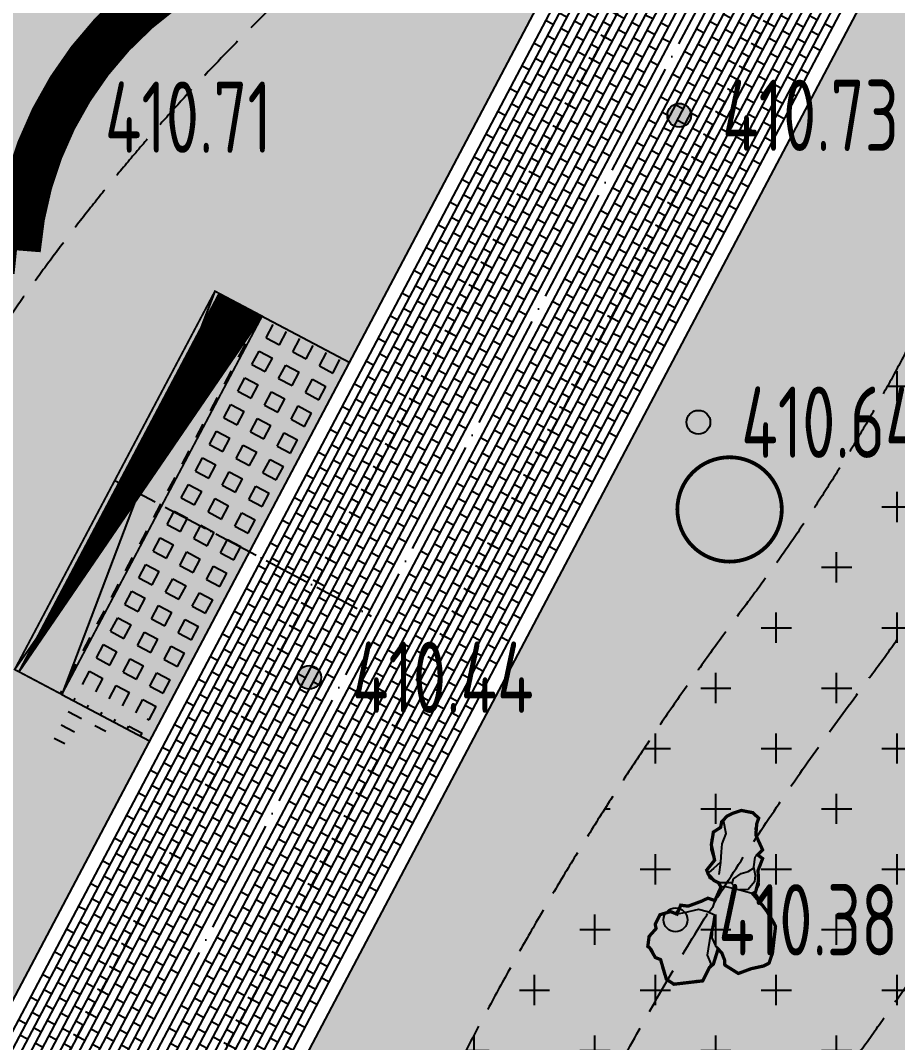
# Model space of a CAD drawing. Header units: millimetres. Extents: x 387826 to 388039216, y 3325062 to 3325368396.
# Drawn here: x 387664796 to 387674014, y 3324975019 to 3324985765 of the extents above; entities that cross this region are included whole.
import ezdxf
from ezdxf.enums import TextEntityAlignment as Align

# ---------------------------------------------------------------- set-up
doc = ezdxf.new("R2010")
doc.units = ezdxf.units.MM
doc.header["$LTSCALE"] = 1000
doc.header["$MEASUREMENT"] = 0
doc.linetypes.add('ACAD_ISO04W100', pattern=[30, 24, -3, 0, -3])
doc.linetypes.add('DASH', pattern=[0.35, 0.25, -0.1])
for name, color, linetype in [('0 Plan-Furniture', 215, 'Continuous'), ('0 Plan-Furniture 坐凳座椅', 215, 'Continuous'), ('0 Plan-Green C1', 60, 'DASH'), ('0 Plan-Green C2', 75, 'DASH'), ('0 Plan-Green Hatch', 76, 'Continuous'), ('0 Plan-Hatch 1', 8, 'Continuous'), ('0 Plan-Pavedivide', 15, 'Continuous'), ('0 Plan-Road 2', 40, 'Continuous'), ('0 Plan-Road 3', 44, 'Continuous'), ('0 Plan-Rock', 15, 'Continuous'), ('0 Plan-Wall 1', 32, 'Continuous'), ('0 Plan-Water L', 150, 'Continuous'), ('0-SITE', 7, 'Continuous'), ('000-Earth-MSCQ（不打印）$0$0-SITE', 7, 'Continuous'), ('000-Earth-MSCQ（不打印）$0$GCD', 251, 'Continuous'), ('000-古城墙保护(不打印)$0$0-文物遗址', 8, 'Continuous'), ('0NT-Center', 1, 'ACAD_ISO04W100'), ('0NT-Line 6', 251, 'Continuous')]:
    doc.layers.add(name, color=color, linetype=linetype)
doc.layers.add('0-调整', color=7, linetype='Continuous', plot=False)
doc.layers.add('0NT-辅助线（不打印）', color=157, linetype='Continuous', plot=False)
doc.styles.add('000-Earth-MSCQ（不打印）$0$HZ', font='gbenor.shx', dxfattribs={"width": 0.8, "bigfont": 'hztxt.shx'})
pattern_1 = [(90, (387910883.5935059, 3325096422.695915), (-798.2363799999999, 798.23638), [211.664528, -1384.80812]), (45, (387910883.5935059, 3325096422.695915), (-798.2369240652082, 798.2369240652083), [211.664528, -917.2129199999998]), (135, (387910883.5935059, 3325096422.695915), (-798.2369240652083, -798.2369240652082), [211.664528, -917.2129199999998])]

# ---------------------------------------------------------------- blocks, each defined once
blk = doc.blocks.new('GZF')
at = {"layer": '0 Plan-Hatch 1', "ltscale": 10}
for p, q in [((-135, 540.0000009536743), (-135, 450.0000004768372)), ((0, 630.0000009536743), (0, 540.0000004768372)), ((0, 450.0000009536743), (0, 360.0000004768372)), ((-135, 360.0000009536743), (-135, 270.0000004768372)), ((0, 270.0000009536743), (0, 180.0000004768372)), ((-135, 180.0000009536743), (-135, 90.00000047683716)), ((-135, 9.5367431640625e-07), (-135, -89.99999952316284)), ((0, 90.00000095367432), (0, 4.76837158203125e-07)), ((-135, -179.9999990463257), (-135, -269.9999995231628)), ((0, -269.9999990463257), (0, -359.9999995231628)), ((-135, -359.9999990463257), (-135, -449.9999995231628)), ((0, -449.9999990463257), (0, -539.9999995231628)), ((-135, -539.9999990463257), (-135, -629.9999995231628))]:
    blk.add_line(p, q, dxfattribs=at)
at = {"layer": '0NT-辅助线（不打印）', "ltscale": 10}
for p, q in [((0, 4.76837158203125e-07), (-135.0000000596046, 4.291534423828125e-06)), ((0, 44.99999952316284), (0, -45)), ((0, -89.99999904632568), (0, -179.9999995231628))]:
    blk.add_line(p, q, dxfattribs=at)
blk.add_circle((0, 9.5367431640625e-07), 9.101957738399506, dxfattribs=at)
blk = doc.blocks.new('hgreer')
at = {"layer": '0 Plan-Rock'}
for p, q in [((87294178.11190939, 81354751.86047316), (87294065.83607006, 81354637.78872204)), ((87294355.55795002, 81354781.10729504), (87294178.11190939, 81354751.86047316)), ((87294443.53921127, 81354780.05402851), (87294355.55795002, 81354781.10729504)), ((87294547.68330145, 81354721.65778351), (87294443.53921127, 81354780.05402851)), ((87294664.07947683, 81354656.3914814), (87294547.68330145, 81354721.65778351)), ((87294065.83607006, 81354637.78872204), (87294117.01122522, 81354456.20700169)), ((87294759.14183569, 81354538.71492577), (87294664.07947683, 81354656.3914814)), ((87294731.7388463, 81354582.50181723), (87294664.24018526, 81354326.38945389)), ((87294773.08252478, 81354434.33788824), (87294759.14183569, 81354538.71492577)), ((87294095.41249323, 81354331.52632284), (87294030.19147348, 81354215.21090364)), ((87294117.01122522, 81354456.20700169), (87294095.41249323, 81354331.52632284)), ((87294664.24018526, 81354326.38945389), (87294726.92880392, 81354122.25697279)), ((87294903.68527222, 81354336.96669865), (87294773.08252478, 81354434.33788824)), ((87294931.09391212, 81354184.80406904), (87294903.68527222, 81354336.96669865)), ((87294030.19147348, 81354215.21090364), (87293950.50170279, 81354058.7284131)), ((87294726.92880392, 81354122.25697279), (87294732.5263834, 81353974.28032875)), ((87294925.65704155, 81354002.77868557), (87294931.09391212, 81354184.80406904)), ((87294023.75106525, 81353945.23439169), (87293945.06209517, 81353876.70456362)), ((87293950.50170279, 81354058.7284131), (87294085.01149035, 81353910.88410997)), ((87294085.01149035, 81353910.88410997), (87294101.38487864, 81353724.67772675)), ((87294732.5263834, 81353974.28032875), (87294732.47653246, 81353773.14170551)), ((87294847.1803999, 81353805.38219404), (87294925.65704155, 81354002.77868557)), ((87293945.06209517, 81353876.70456362), (87293978.86129236, 81353793.37982321)), ((87293978.86129236, 81353793.37982321), (87294010.44285583, 81353663.0162301)), ((87294101.38487864, 81353724.67772675), (87294062.62154865, 81353569.38563776)), ((87294194.49001312, 81353632.23753595), (87294078.83149195, 81353713.18281698)), ((87294732.47653246, 81353773.14170551), (87294855.4718895, 81353647.84643793)), ((87294733.32646942, 81353768.42199326), (87294752.7542243, 81353536.46374273)), ((87294985.5991621, 81353607.06822824), (87294847.1803999, 81353805.38219404)), ((87294001.0962081, 81353531.46549511), (87293982.1913867, 81353397.22570324)), ((87294010.44285583, 81353663.0162301), (87294001.0962081, 81353531.46549511)), ((87294062.62154865, 81353569.38563776), (87294062.83210802, 81353440.52223349)), ((87294327.30845976, 81353581.90174913), (87294194.49001312, 81353632.23753595)), ((87294466.7307601, 81353471.53891182), (87294327.30845976, 81353581.90174913)), ((87294855.4718895, 81353647.84643793), (87294933.63376474, 81353571.83388138)), ((87294915.46659803, 81353453.2730689), (87294985.5991621, 81353607.06822824)), ((87293982.1913867, 81353397.22570324), (87294040.96926165, 81353243.56614494)), ((87294062.83210802, 81353440.52223349), (87294178.22474575, 81353287.3048029)), ((87294334.34331751, 81353267.93039131), (87294629.21914673, 81353316.73175287)), ((87294386.46046972, 81353276.55567598), (87294503.96522665, 81353394.33422852)), ((87294486.30451298, 81353376.63236427), (87294466.7307601, 81353471.53891182)), ((87294503.96522665, 81353394.33422852), (87294754.92104006, 81353382.36224747)), ((87294629.21914673, 81353316.73175287), (87294695.59404516, 81353299.90225601)), ((87294754.92104006, 81353382.36224747), (87294915.46659803, 81353453.2730689)), ((87293881.95533514, 81353001.33173227), (87294002.8869195, 81353200.15958261)), ((87294002.8869195, 81353200.15958261), (87294334.34331751, 81353267.93039131)), ((87294040.96926165, 81353243.56614494), (87294087.5199771, 81353217.46397257)), ((87294178.22474575, 81353287.3048029), (87294341.44099522, 81353269.10504293)), ((87294695.59404516, 81353299.90225601), (87294797.77804232, 81353019.78459024)), ((87293707.04556465, 81352798.5372243), (87293881.95533514, 81353001.33173227)), ((87294797.2513938, 81353021.22829533), (87294928.35195875, 81353075.89960194)), ((87294797.77804232, 81353019.78459024), (87294828.17697763, 81352902.62679052)), ((87294928.35195875, 81353075.89960194), (87295164.21005392, 81352945.8500886)), ((87295164.21005392, 81352945.8500886), (87295294.30506325, 81352900.8138256)), ((87293611.90141344, 81352617.88646793), (87293707.04556465, 81352798.5372243)), ((87294783.89886093, 81352759.74909401), (87294922.68821096, 81352819.02491999)), ((87294798.87405062, 81352593.05690384), (87294783.89886093, 81352759.74909401)), ((87294828.17697763, 81352902.62679052), (87294889.36295891, 81352809.43795013)), ((87294889.36295891, 81352809.43795013), (87294893.53768969, 81352806.57496452)), ((87294922.68821096, 81352819.02491999), (87295093.40136433, 81352851.9939723)), ((87295093.40136433, 81352851.9939723), (87295359.6696682, 81352771.9161663)), ((87295294.30506325, 81352900.8138256), (87295436.7808919, 81352909.88579369)), ((87295359.6696682, 81352771.9161663), (87295495.84562588, 81352736.87204123)), ((87295436.7808919, 81352909.88579369), (87295535.80596161, 81352712.5181551)), ((87295495.84562588, 81352736.87204123), (87295622.469975, 81352776.15960741)), ((87295622.469975, 81352776.15960741), (87295818.58547544, 81352704.58441973)), ((87293611.2455144, 81352622.75509739), (87293618.59947062, 81352630.60410738)), ((87293612.46367359, 81352618.95403433), (87293611.2455144, 81352622.75509739)), ((87293634.5151391, 81352386.18992853), (87293611.90141344, 81352617.88646793)), ((87294792.83854675, 81352660.23945093), (87294781.2020874, 81352568.13327885)), ((87294781.2020874, 81352568.13327885), (87294803.82754755, 81352499.24621439)), ((87294829.69997835, 81352396.15216494), (87294798.87405062, 81352593.05690384)), ((87295818.58547544, 81352704.58441973), (87295897.6313386, 81352519.39395714)), ((87293638.73982191, 81352109.72977304), (87293634.5151391, 81352386.18992853)), ((87294803.82754755, 81352499.24621439), (87294805.84275723, 81352325.73192406)), ((87294867.24756336, 81351996.47886133), (87294829.69997835, 81352396.15216494)), ((87295897.6313386, 81352519.39395714), (87295875.03799915, 81352437.25423193)), ((87295875.03799915, 81352437.25423193), (87295998.39040709, 81352279.86569405)), ((87294729.88889408, 81352179.05230331), (87294598.35456133, 81352049.99602938)), ((87294805.84275723, 81352325.73192406), (87294729.88889408, 81352179.05230331)), ((87295998.39040709, 81352279.86569405), (87296011.18960857, 81352087.09489775)), ((87293691.33826399, 81351912.79822016), (87293638.73982191, 81352109.72977304)), ((87294598.35456133, 81352049.99602938), (87294537.39111853, 81351920.69665527)), ((87294745.82520914, 81351830.70942354), (87294674.40588522, 81352124.61457443)), ((87294787.96035194, 81351832.43062687), (87294867.24756336, 81351996.47886133)), ((87295936.69059563, 81352043.44170523), (87295855.45090389, 81351887.43670464)), ((87296011.18960857, 81352087.09489775), (87295936.69059563, 81352043.44170523)), ((87293793.29972267, 81351855.16876936), (87293691.33826399, 81351912.79822016)), ((87294020.61388016, 81351790.46834421), (87293793.29972267, 81351855.16876936)), ((87294261.92574072, 81351683.3802619), (87294020.61388016, 81351790.46834421)), ((87294403.26178503, 81351753.4624834), (87294261.92574072, 81351683.3802619)), ((87294528.00491762, 81351827.74941826), (87294403.26178503, 81351753.4624834)), ((87294537.39111853, 81351920.69665527), (87294528.00491762, 81351827.74941826)), ((87294823.57447815, 81351755.92092943), (87294745.82520914, 81351830.70942354)), ((87294928.24235153, 81351500.3071332), (87294787.96035194, 81351832.43062687)), ((87295752.93615198, 81351854.00780106), (87295717.958148, 81351717.75891066)), ((87295855.45090389, 81351887.43670464), (87295752.93615198, 81351854.00780106)), ((87295668.86266375, 81351569.5649929), (87295620.20724678, 81351489.60983896)), ((87295717.958148, 81351717.75891066), (87295668.86266375, 81351569.5649929)), ((87295038.57397318, 81351501.56801844), (87294928.24235153, 81351500.3071332)), ((87295218.8379941, 81351460.2084279), (87295038.57397318, 81351501.56801844)), ((87295471.20922089, 81351402.30345297), (87295218.8379941, 81351460.2084279)), ((87295563.7357006, 81351441.81965446), (87295471.20922089, 81351402.30345297)), ((87295620.20724678, 81351489.60983896), (87295563.7357006, 81351441.81965446))]:
    blk.add_line(p, q, dxfattribs=at)
blk = doc.blocks.new('A$C6F3146E0')
at = {"layer": '0NT-Line 6', "ltscale": 10}
h = blk.add_hatch(color=250, dxfattribs=at)
h.dxf.hatch_style = 1
h.paths.add_polyline_path([(770.8263137936592, 224.670768737793), (810.3220527768135, 256.2139329910278), (835.2317494153976, 324.4204158782959), (833.3040155768394, 388.4453463554382), (820.9189774394035, 463.9596586227417), (754.3517169356346, 547.9615912437439), (685.1306374669075, 571.7637538909912), (648.6333835721016, 532.9735097885132), (560.9706773757935, 478.0560865402222), (435.4114928841591, 471.8050203323364), (412.9067182540894, 470.2245101928711), (393.1375009417534, 409.172682762146), (341.858026444912, 434.3570075035095), (264.9241532683372, 347.7219390869141), (178.5392355918884, 306.3339829444885), (99.75384694337845, 236.3871359825134), (100.6734097599983, 205.8461256027222), (-39.07419377565384, 236.9795122146606), (-102.4145213365555, 247.8891234397888), (-227.2226577997208, 255.3294014930725), (-263.6027362942696, 253.2760562896729), (-466.0318554639816, 116.5901379585266), (-533.2976085543633, 47.03379058837891), (-532.5472962260246, -9.940046787261963), (-502.9617641568184, -119.4587659835815), (-487.3542992472649, -245.2169432640076), (-362.168852865696, -318.9908819198608), (-321.607862830162, -299.8709025382996), (-253.3382203578949, -292.9825172424316), (-203.8347312808037, -305.8216533660889), (-307.0939737558365, -407.8742938041687), (-317.8145741820335, -454.746955871582), (-397.924086868763, -564.6175723075867), (-303.9935299754143, -812.2360253334045), (-231.2336182594299, -851.9496531486511), (-48.49573516845703, -816.4576859474182), (-9.395219087600708, -850.3686947822571), (93.0649853348732, -855.1476488113403), (111.2549631595612, -865.0760560035706), (187.399763584137, -812.1467542648315), (221.6528564691544, -722.4822506904602), (261.0329630374908, -711.4681391716003), (317.6792796850204, -633.1580109596252), (298.6361645460129, -534.7751779556274), (251.1640767455101, -492.3936176300049), (307.7410970926285, -425.3148427009583), (268.7809119224548, -368.9407444000244), (252.7369466423988, -239.6859731674194), (250.3308267593384, -175.0901141166687), (202.1934161186218, -127.8694906234741), (284.9391769766808, -23.94351768493652), (331.3716490268707, -23.94351720809937), (367.9684412479401, -52.22230958938599), (442.710650742054, -71.89512920379639), (483.0180369615555, -67.30876064300537), (530.3833799958229, 38.67332077026367), (669.1160991191864, 76.5786771774292), (763.058145403862, 146.8629102706909)])
at = {"layer": '0 Plan-Rock', "ltscale": 10, "const_width": 30}
blk.add_lwpolyline([(770.8263137936592, 224.670768737793), (810.3220527768135, 256.2139329910278), (835.2317494153976, 324.4204158782959), (833.3040155768394, 388.4453463554382), (820.9189774394035, 463.9596586227417), (754.3517169356346, 547.9615912437439), (685.1306374669075, 571.7637538909912), (648.6333835721016, 532.9735097885132), (560.9706773757935, 478.0560865402222), (435.4114928841591, 471.8050203323364), (412.9067182540894, 470.2245101928711), (393.1375009417534, 409.172682762146), (341.858026444912, 434.3570075035095), (264.9241532683372, 347.7219390869141), (178.5392355918884, 306.3339829444885), (99.75384694337845, 236.3871359825134), (100.6734097599983, 205.8461256027222), (-39.07419377565384, 236.9795122146606), (-102.4145213365555, 247.8891234397888), (-227.2226577997208, 255.3294014930725), (-263.6027362942696, 253.2760562896729), (-466.0318554639816, 116.5901379585266), (-533.2976085543633, 47.03379058837891), (-532.5472962260246, -9.940046787261963), (-502.9617641568184, -119.4587659835815), (-487.3542992472649, -245.2169432640076), (-362.168852865696, -318.9908819198608), (-321.607862830162, -299.8709025382996), (-253.3382203578949, -292.9825172424316), (-203.8347312808037, -305.8216533660889), (-307.0939737558365, -407.8742938041687), (-317.8145741820335, -454.746955871582), (-397.924086868763, -564.6175723075867), (-303.9935299754143, -812.2360253334045), (-231.2336182594299, -851.9496531486511), (-48.49573516845703, -816.4576859474182), (-9.395219087600708, -850.3686947822571), (93.0649853348732, -855.1476488113403), (111.2549631595612, -865.0760560035706), (187.399763584137, -812.1467542648315), (221.6528564691544, -722.4822506904602), (261.0329630374908, -711.4681391716003), (317.6792796850204, -633.1580109596252), (298.6361645460129, -534.7751779556274), (251.1640767455101, -492.3936176300049), (307.7410970926285, -425.3148427009583), (268.7809119224548, -368.9407444000244), (252.7369466423988, -239.6859731674194), (250.3308267593384, -175.0901141166687), (202.1934161186218, -127.8694906234741), (284.9391769766808, -23.94351768493652), (331.3716490268707, -23.94351720809937), (367.9684412479401, -52.22230958938599), (442.710650742054, -71.89512920379639), (483.0180369615555, -67.30876064300537), (530.3833799958229, 38.67332077026367), (669.1160991191864, 76.5786771774292), (763.058145403862, 146.8629102706909)], close=True, dxfattribs=at)
at = {"layer": '0 Plan-Rock', "xscale": 0.4800000000000001, "yscale": 0.4800000000000001, "zscale": 0.4800000000000001, "rotation": 301.0050644222225}
blk.add_blockref('hgreer', (-55053982.43733722, 15799643.40212011), dxfattribs=at)
blk = doc.blocks.new('A$C07C60E98')
at = {"layer": '0 Plan-Furniture 坐凳座椅', "ltscale": 10}
h = blk.add_hatch(dxfattribs=at)
h.set_pattern_fill('ANSI31', color=256, scale=20, angle=135)
h.set_pattern_definition([(180, (-775485599.1727276, -6649794488.54454), (-7.105427357601002e-15, -31.75000000000001), [])])
h.paths.add_polyline_path([(2250.000451564789, -229.9999997615814), (-2249.999548435211, -229.9999997615814), (-2249.999548435211, 280), (2250.000450134277, 280.0000002384186)])
at = {"layer": '0 Plan-Hatch 1', "ltscale": 10}
h = blk.add_hatch(dxfattribs=at)
h.set_pattern_fill('SQUARE', color=256, scale=100)
h.set_pattern_definition([(0, (-387720309.4453855, -3324864457.131742), (0, 158.75), [158.75, -158.75]), (90, (-387720309.4453855, -3324864457.131742), (-158.7500000000001, 2.842170943040401e-14), [158.75, -158.75])])
edge = h.paths.add_edge_path()
edge.add_arc((0, 44412.08539581299), 43149.04400514004, 267.0109651210126, 272.9890348789874)
edge.add_line((2250.000000953674, 1321.744267702103), (2250.000000298023, 280.0000002384181))
edge.add_line((2249.999999523163, 280.0000002384186), (-949.9999986886987, 280.0000002384186))
edge.add_line((-949.9999985694885, 279.9999997615814), (-2249.99999922514, 279.9999997615816))
edge.add_line((-2249.999998569489, 280.0000002384186), (-2249.999999046326, 1321.744267702103))
h = blk.add_hatch(dxfattribs=at)
h.set_pattern_fill('AR-CONC', color=256, scale=100)
h.set_pattern_definition([(49.99999999999996, (-387720309.4453855, -3324864457.131742), (182.184668996004, -15.93908553890309), [19.05, -209.55]), (355, (-387720309.4453855, -3324864457.131742), (-35.24282597566699, 191.0566428821801), [15.24, -167.64]), (100.451, (-387720294.2633867, -3324864458.459991), (146.9425016659593, 175.1166878202919), [16.19, -178.09]), (46.1842, (-387720309.4453859, -3324864406.331742), (271.07904089213, -42.04232793272719), [28.57499999999999, -314.3249999999998]), (96.63559999999994, (-387720286.8554864, -3324864409.835241), (237.4042344662372, 247.4255558900493), [24.28500000000001, -267.135]), (351.1840000000001, (-387720309.4453859, -3324864406.331742), (237.404605813934, 247.4251178605978), [22.86, -251.4600000000001]), (21, (-387720284.0453863, -3324864419.031742), (151.6148798353833, -102.2655185167625), [19.05, -209.55]), (326.0000000000001, (-387720284.0453863, -3324864419.031742), (61.80202834764711, 184.1879661223193), [15.24, -167.64]), (71.4514, (-387720271.4108858, -3324864427.553843), (213.4164907701245, 81.92285771605745), [16.19, -178.0900000000001]), (37.49999999999998, (-387720309.4453855, -3324864457.131742), (3.088603250591831, 84.55503887315312), [0, -165.608, 0, -170.18, 0, -168.275]), (7.499999999999985, (-387720309.4453855, -3324864457.131742), (66.81966251030578, 100.1805748181195), [0, -97.02800000000003, 0, -161.798, 0, -64.135]), (327.5, (-387720366.0873866, -3324864457.131742), (135.5905951668714, -5.728743992673436), [0, -63.50000000000003, 0, -198.1200000000001, 0, -262.8900000000001]), (317.5, (-387720391.4873862, -3324864457.131742), (148.1291813860181, 25.42649103333304), [0, -82.55000000000003, 0, -131.5720000000001, 0, -186.6900000000001])])
edge = h.paths.add_edge_path()
edge.add_arc((0, 44412.08539581299), 43149.04400514004, 267.0109651210126, 272.9890348789874)
edge.add_line((2250.000000953674, 1321.744267702103), (2250.000000298023, 280.0000002384181))
edge.add_line((2249.999999523163, 280.0000002384186), (-949.9999986886987, 280.0000002384186))
edge.add_line((-949.9999985694885, 279.9999997615814), (-2249.99999922514, 279.9999997615816))
edge.add_line((-2249.999998569489, 280.0000002384186), (-2249.999999046326, 1321.744267702103))
at = {"layer": '0 Plan-Furniture 坐凳座椅', "ltscale": 10, "const_width": 20}
for points in [[(2250.000450611115, -280.0000004768372), (-2249.999548435211, -279.9999995231628), (-2249.999548435211, 280), (2250.000450134277, 280.0000002384186)], [(2250.000451564789, -229.9999997615814), (-2249.999548435211, -229.9999997615814), (-2249.999548435211, 280), (2250.000450134277, 280.0000002384186)]]:
    blk.add_lwpolyline(points, close=True, dxfattribs=at)
at = {"layer": '0 Plan-Road 3', "ltscale": 10}
for p, q in [((-2249.999998569489, 280.0000002384186), (-2249.999999046326, 1321.744267702103)), ((2249.999999046326, -230), (2250.000000953674, 1321.744267702103))]:
    blk.add_line(p, q, dxfattribs=at)
at = {"layer": '0NT-Center', "ltscale": 0.02}
blk.add_line((0.0004510879516601562, -279.9999997615814), (0.0004491806030273438, 2769.924322843552), dxfattribs=at)
at = {"layer": '0NT-辅助线（不打印）', "ltscale": 10}
for p, q in [((2249.999999523163, 280), (-2249.999998569489, -279.9999997615814)), ((2250.000000476837, -280.0000004768372), (-2249.999998569489, 280.0000002384186))]:
    blk.add_line(p, q, dxfattribs=at)
blk = doc.blocks.new('000-Earth-MSCQ（不打印）$0$gc200')
h = blk.add_hatch(color=256)
edge = h.paths.add_edge_path()
edge.add_arc((0, -5.551115123125783e-17), 0.2500000000000001, 0, 360)
blk.add_circle((0, -5.551115123125783e-17), 0.2500000000000001)
blk = doc.blocks.new('000-古城墙保护(不打印)')
at = {"layer": '000-古城墙保护(不打印)$0$0-文物遗址', "ltscale": 2}
blk.add_spline([(387666681.1098121, 3324943185.499285), (387668498.7347231, 3324945167.003164), (387672065.6013837, 3324950297.409739), (387674087.6630191, 3324954141.356877), (387675223.3113053, 3324957270.04536), (387676603.9853262, 3324962284.864758), (387678424.1167657, 3324965011.463078), (387680283.6920521, 3324966681.328498), (387684598.9325354, 3324971668.098717), (387690463.1036193, 3324979961.712317), (387708268.9202752, 3325007705.319622), (387718397.0966545, 3325023005.995752), (387723882.7461852, 3325031619.897809), (387724900.4253121, 3325033642.306867), (387724550.2810283, 3325035039.350262), (387724048.2430894, 3325035149.576847), (387723218.2776482, 3325035118.879444), (387722235.5822866, 3325034831.515098), (387720569.6158658, 3325034064.632199)], degree=3, dxfattribs=at)
at = {"layer": '000-古城墙保护(不打印)$0$0-文物遗址'}
for points, knots in [([(387634582.9108802, 3324833742.007565), (387637481.6864973, 3324835738.936942), (387639382.8498617, 3324839080.321984), (387645817.2546958, 3324847710.859595), (387654826.8691055, 3324861873.446459), (387665420.1049732, 3324880839.21057), (387674535.5295003, 3324905651.922577), (387688534.0697859, 3324927269.79409), (387696448.1969588, 3324950220.605737), (387707099.1566722, 3324972271.082105), (387723060.4148431, 3324980167.742814), (387729307.67117, 3324987158.987681), (387729940.039707, 3324987901.617867)], [13829.07510473592, 13829.07510473592, 13829.07510473592, 13829.07510473592, 20507.60766755405, 31598.15239328767, 45718.57024809014, 71022.56005402254, 96502.36251734757, 124815.025697456, 147476.5189369385, 169708.993296357, 195775.3383430242, 197958.5772200183, 197958.5772200183, 197958.5772200183, 197958.5772200183]), ([(387635557.2121158, 3324833192.623265), (387639144.2498879, 3324835416.857895), (387643110.3512368, 3324841726.622351), (387649016.7267115, 3324847271.843969), (387657307.6448497, 3324858426.09768), (387668052.2276497, 3324877455.047353), (387676458.2930267, 3324902803.359412), (387693693.5426132, 3324929413.366473), (387701836.5126055, 3324955762.773364), (387715310.4236128, 3324975469.812907), (387727852.1413468, 3324981383.574444), (387732504.7012959, 3324985724.225718)], [14739.69709912661, 14739.69709912661, 14739.69709912661, 14739.69709912661, 20406.91770349679, 29934.1067295975, 47060.25139486376, 63456.69980682162, 94902.00882304885, 126890.1275629617, 157587.176104531, 177450.8917934603, 196215.9539852425, 196215.9539852425, 196215.9539852425, 196215.9539852425]), ([(387737197.1285747, 3324981403.415055), (387736096.0427806, 3324979854.623392), (387734994.9161226, 3324978305.774215), (387733477.5577232, 3324976159.452425), (387733057.9827518, 3324975564.681698), (387731801.6481757, 3324973778.453018), (387730967.2788861, 3324972585.078576), (387729892.9296446, 3324971034.148538), (387729648.4172458, 3324970680.198669), (387729160.3491914, 3324969971.545458), (387728916.7924557, 3324969616.845214), (387728187.6684797, 3324968551.577522), (387727703.6474695, 3324967839.843114), (387726258.6842515, 3324965699.60363), (387725304.8418364, 3324964266.062308), (387722479.0335895, 3324959942.345523), (387720642.7863438, 3324957029.07731), (387718565.0062456, 3324953562.089524), (387718258.3690078, 3324953045.846024), (387717344.9016046, 3324951493.459837), (387716744.5157421, 3324950453.661462), (387715929.4988618, 3324949012.45878), (387715706.7998487, 3324948615.5142), (387715042.9016787, 3324947422.379854), (387714605.9012473, 3324946623.888694), (387713743.8217769, 3324945020.483297), (387713318.7405089, 3324944215.591985), (387712060.6000639, 3324941791.922987), (387711244.6442383, 3324940164.150267), (387708859.0139924, 3324935249.417005), (387707351.5765786, 3324931931.041672), (387705649.0821437, 3324927975.16632), (387705389.7021271, 3324927366.404742), (387704936.1741744, 3324926291.721795), (387704741.1506999, 3324925826.179573), (387704418.5123076, 3324925050.517639), (387704290.2414992, 3324924740.67449), (387704049.4087902, 3324924156.238155), (387703936.7372431, 3324923881.690023), (387703588.9594018, 3324923030.849317), (387703355.1671539, 3324922454.038587), (387702657.6515939, 3324920722.135781), (387702197.7893851, 3324919565.573121), (387700732.057672, 3324915862.894021), (387699733.2402807, 3324913314.916289), (387697682.8976924, 3324908245.691806), (387696631.3727324, 3324905724.445703), (387695385.8999711, 3324902935.86764), (387695252.6487555, 3324902639.882738), (387695042.0861625, 3324902176.097783), (387694965.4017933, 3324902008.003693), (387694811.416937, 3324901672.097452), (387694734.1191186, 3324901504.28469), (387694501.330532, 3324901001.257626), (387694344.9446319, 3324900666.454545), (387693872.3747299, 3324899663.611354), (387693552.7785212, 3324898997.1373), (387692581.6878713, 3324897003.348752), (387691917.8913274, 3324895681.667883), (387689691.0672321, 3324891350.986928), (387688073.6011322, 3324888366.761915), (387684790.6326197, 3324882419.062478), (387683125.1304827, 3324879455.588455), (387681241.4699884, 3324876053.47428), (387681004.4719652, 3324875624.499768), (387680615.9174366, 3324874919.189661), (387680464.0502294, 3324874643.010059), (387680143.3686507, 3324874058.588551), (387679974.6257988, 3324873750.313607), (387679637.7624104, 3324873133.472393), (387679469.6391446, 3324872824.905679), (387678966.1256262, 3324871898.803033), (387678631.591652, 3324871280.864596), (387677630.8628182, 3324869425.725761), (387676967.5410358, 3324868187.201847), (387674984.6522201, 3324864468.627708), (387673672.1615222, 3324861985.575195), (387670088.9604058, 3324855224.444933), (387667813.6277949, 3324850950.53183), (387665264.2276769, 3324846340.527356), (387665057.0287449, 3324845967.096959), (387664433.7340483, 3324844847.74894), (387664015.9403817, 3324844102.774489), (387663432.2971889, 3324843070.481988), (387663268.6519265, 3324842781.949813), (387662833.5749711, 3324842017.360954), (387662561.4328105, 3324841541.694526), (387662178.4184651, 3324840876.126625), (387662068.5575572, 3324840685.672148), (387661848.4548826, 3324840304.962278), (387661738.2155733, 3324840114.706697), (387661406.983139, 3324839544.211227), (387661185.4755068, 3324839164.24261), (387660519.2898974, 3324838025.207472), (387660072.9491917, 3324837267.011679), (387659161.3501892, 3324835723.708179), (387658696.0040777, 3324834938.644979), (387658230.5838907, 3324834153.577537)], [0, 0, 0, 0, 5702.245479939245, 5702.245479939245, 7885.781478183323, 7885.781478183323, 12252.85347467148, 12252.85347467148, 13542.57060277555, 13542.57060277555, 14832.28773087962, 14832.28773087962, 17411.72198708776, 17411.72198708776, 22570.59049950404, 22570.59049950404, 32888.32752433659, 32888.32752433659, 34688.62051796382, 34688.62051796382, 38289.20650521827, 38289.20650521827, 39654.30530144276, 39654.30530144276, 42384.50289389175, 42384.50289389175, 45114.70048634074, 45114.70048634074, 50575.09567123871, 50575.09567123871, 61495.88604103465, 61495.88604103465, 63478.34665138404, 63478.34665138404, 64990.43751087733, 64990.43751087733, 65995.03634065215, 65995.03634065215, 66884.06714237704, 66884.06714237704, 68748.62421062514, 68748.62421062514, 72477.73834712135, 72477.73834712135, 80682.19936863326, 80682.19936863326, 88886.66039014516, 88886.66039014516, 89862.41942877932, 89862.41942877932, 90417.86075234684, 90417.86075234684, 90973.30207591435, 90973.30207591435, 92084.18472304937, 92084.18472304937, 94305.95001731942, 94305.95001731942, 98749.48060585953, 98749.48060585953, 108930.3375710443, 108930.3375710443, 119111.1945362291, 119111.1945362291, 120579.3181833468, 120579.3181833468, 121523.5538401964, 121523.5538401964, 122576.4952181892, 122576.4952181892, 123629.436596182, 123629.436596182, 125735.3193521676, 125735.3193521676, 129947.0848641388, 129947.0848641388, 138370.6158880811, 138370.6158880811, 152903.0841010717, 152903.0841010717, 154185.1334196633, 154185.1334196633, 156749.2320568466, 156749.2320568466, 157744.9728730399, 157744.9728730399, 159389.9369822803, 159389.9369822803, 160049.8649448918, 160049.8649448918, 160709.7929075034, 160709.7929075034, 162029.6488327265, 162029.6488327265, 164669.3606831728, 164669.3606831728, 167406.946974139, 167406.946974139, 167406.946974139, 167406.946974139]), ([(387737262.330511, 3324981357.060902), (387734721.0161395, 3324977782.437986), (387726546.6739347, 3324966284.372334), (387714433.9447264, 3324947503.892808), (387703783.5358794, 3324924094.444627), (387694663.0818708, 3324899201.65144), (387678914.9642586, 3324872463.379442), (387667385.2491224, 3324849444.440826), (387659620.0887402, 3324836340.50948), (387658299.3995878, 3324834112.780479)], [0, 0, 0, 0, 13160.82587816235, 42332.863815025, 66846.07850587695, 90167.89617001449, 121717.6302068458, 159638.727540277, 167406.9472222461, 167406.9472222461, 167406.9472222461, 167406.9472222461]), ([(387710628.7170437, 3324976638.473346), (387709704.7773609, 3324975808.353122), (387707538.2883132, 3324973861.855525), (387704197.0695087, 3324967892.543527), (387697531.7800532, 3324959593.090764), (387691657.9566314, 3324944941.774857), (387683831.6614977, 3324928459.991559), (387675593.6631841, 3324910888.847248), (387666008.3485819, 3324893104.713124), (387658648.3582416, 3324876409.685901), (387653551.4225305, 3324865412.693869), (387652016.9001654, 3324862450.261683)], [0, 0, 0, 0, 3703.772670672668, 8684.747581438098, 20322.07454342178, 35501.88686852396, 55620.19154561475, 75190.07314023403, 93677.27912034185, 116190.3646096142, 129945.2576804767, 129945.2576804767, 129945.2576804767, 129945.2576804767])]:
    blk.add_open_spline(points, degree=3, knots=knots, dxfattribs=at)
at = {"layer": '000-古城墙保护(不打印)$0$0-文物遗址', "ltscale": 2}
blk.add_open_spline([(387646899.8155807, 3324840662.603934), (387647849.9607149, 3324841535.409628), (387650145.3027255, 3324843292.36125), (387654950.2025678, 3324845513.25198), (387659367.7926607, 3324851011.138705), (387663389.8350258, 3324858187.882661), (387669242.3289561, 3324865381.960462), (387672427.8172132, 3324872866.707218), (387674609.2540131, 3324881390.606682), (387680663.3751831, 3324889791.733888), (387684860.6420305, 3324900745.097849), (387689232.4300385, 3324910992.722326), (387694325.6712301, 3324920483.46647), (387698148.521163, 3324928309.253953), (387704181.3697521, 3324939163.262283), (387705018.7730799, 3324950270.696156), (387712498.9580179, 3324957992.794462), (387715218.2473713, 3324965799.686612), (387720096.5908015, 3324968384.490991), (387725143.8900183, 3324975413.511773), (387727037.4112195, 3324976159.514064), (387729304.3074499, 3324976971.611911), (387731596.3178003, 3324980020.060601), (387734785.1976007, 3324983788.089304)], degree=3, knots=[24698.46369935245, 24698.46369935245, 24698.46369935245, 24698.46369935245, 28547.78922773191, 33300.36949613615, 40390.19973763682, 49093.72769327492, 58113.34272857198, 67998.38427460843, 73225.63694582375, 84378.33605128081, 98485.83122873971, 108342.3786954613, 117791.6906893334, 130756.2383913628, 136705.9672843929, 152646.9995846381, 166198.4240618358, 176287.1744813256, 180384.4602466323, 183701.6680936147, 187734.3654258164, 190209.1275445285, 191802.2969576465, 191802.2969576465, 191802.2969576465, 191802.2969576465], dxfattribs=at)
blk = doc.blocks.new('000-Earth-MSCQ（不打印）')
at = {"layer": '000-Earth-MSCQ（不打印）$0$0-SITE', "ltscale": 10}
blk.add_blockref('000-古城墙保护(不打印)', (0, 0), dxfattribs=at)
at = {"layer": '000-Earth-MSCQ（不打印）$0$GCD', "linetype": 'Continuous'}
ref = blk.add_blockref('000-Earth-MSCQ（不打印）$0$gc200', (387665233.4, 3324984748.5), dxfattribs=dict(at, xscale=500, yscale=500, zscale=500))
ref.add_attrib('height', '410.71', dxfattribs={"linetype": 'Continuous', "height": 750, "style": '000-Earth-MSCQ（不打印）$0$HZ', "width": 0.8}).set_placement((387665683.4, 3324984748.5), align=Align.MIDDLE_LEFT)
ref = blk.add_blockref('000-Earth-MSCQ（不打印）$0$gc200', (387671720.1, 3324984768), dxfattribs=dict(at, xscale=500, yscale=500, zscale=500))
ref.add_attrib('height', '410.73', dxfattribs={"linetype": 'Continuous', "height": 750, "style": '000-Earth-MSCQ（不打印）$0$HZ', "width": 0.8}).set_placement((387672170.1, 3324984768), align=Align.MIDDLE_LEFT)
ref = blk.add_blockref('000-Earth-MSCQ（不打印）$0$gc200', (387671921.2, 3324981540.8), dxfattribs=dict(at, xscale=500, yscale=500, zscale=500))
ref.add_attrib('height', '410.64', dxfattribs={"linetype": 'Continuous', "height": 750, "style": '000-Earth-MSCQ（不打印）$0$HZ', "width": 0.8}).set_placement((387672371.2, 3324981540.8), align=Align.MIDDLE_LEFT)
ref = blk.add_blockref('000-Earth-MSCQ（不打印）$0$gc200', (387667830.7, 3324978858.8), dxfattribs=dict(at, xscale=500, yscale=500, zscale=500))
ref.add_attrib('height', '410.44', dxfattribs={"linetype": 'Continuous', "height": 750, "style": '000-Earth-MSCQ（不打印）$0$HZ', "width": 0.8}).set_placement((387668280.7, 3324978858.8), align=Align.MIDDLE_LEFT)
ref = blk.add_blockref('000-Earth-MSCQ（不打印）$0$gc200', (387671680.5, 3324976308.9), dxfattribs=dict(at, xscale=500, yscale=500, zscale=500))
ref.add_attrib('height', '410.38', dxfattribs={"linetype": 'Continuous', "height": 750, "style": '000-Earth-MSCQ（不打印）$0$HZ', "width": 0.8}).set_placement((387672130.5, 3324976308.9), align=Align.MIDDLE_LEFT)
blk = doc.blocks.new('警示牌(绿化)')
at = {"layer": '0 Plan-Furniture', "const_width": 40.00000000868912}
blk.add_lwpolyline([(548.7759084701538, 548.7759084701538, 1), (-548.7759085297585, 548.7759084701538, 1), (548.7759084701538, 548.7759084701538, 1)], format="xyb", dxfattribs=at)

msp = doc.modelspace()

# ---------------------------------------------------------------- hatches: boundary and pattern name
at = {"layer": '0 Plan-Green Hatch', "ltscale": 10}
h = msp.add_hatch(dxfattribs=at)
h.set_pattern_fill('GRASS', color=256, scale=400, double=1)
h.set_pattern_definition(pattern_1)
edge = h.paths.add_edge_path()
edge.add_line((387622439.0599667, 3324854050.936299), (387623173.6833379, 3324853939.656582))
edge.add_line((387623173.6833379, 3324853939.656582), (387635096.1587876, 3324877614.537973))
edge.add_line((387635096.1587876, 3324877614.537973), (387637326.4545873, 3324880090.89868))
edge.add_line((387637326.4545873, 3324880090.89868), (387648092.625536, 3324901769.250156))
edge.add_line((387648092.625536, 3324901769.250156), (387653675.5063087, 3324913098.933503))
edge.add_line((387653675.5063087, 3324913098.933503), (387659029.9602896, 3324926312.71594))
edge.add_line((387659029.9602896, 3324926312.71594), (387666293.4541628, 3324933025.957657))
edge.add_line((387666293.4541628, 3324933025.957657), (387674562.7421811, 3324955273.126987))
edge.add_line((387674562.7421811, 3324955273.126987), (387674698.8546848, 3324955833.61237))
edge.add_line((387674698.8546848, 3324955833.61237), (387679274.3591145, 3324966056.084505))
edge.add_line((387679274.3591145, 3324966056.084505), (387692670.727551, 3324988471.826824))
edge.add_line((387692670.727551, 3324988471.826824), (387687672.3361686, 3324991569.787791))
edge.add_line((387687672.3361686, 3324991569.787791), (387699107.2769016, 3325013209.461398))
edge.add_line((387699107.2769016, 3325013209.461398), (387703730.9022322, 3325018962.653418))
edge.add_line((387703730.9022322, 3325018962.653418), (387707660.8433574, 3325021085.874216))
edge.add_line((387707660.8433574, 3325021085.874216), (387708978.7375107, 3325021533.479846))
edge.add_line((387708978.7375107, 3325021533.479846), (387713125.3676936, 3325024321.017564))
edge.add_line((387713125.3676936, 3325024321.017564), (387719878.4443215, 3325030249.513507))
edge.add_line((387719878.4443215, 3325030249.513507), (387727149.4825557, 3325038560.592924))
edge.add_line((387727149.4825557, 3325038560.592924), (387731947.0142126, 3325045521.987648))
edge.add_line((387731947.0142126, 3325045521.987648), (387732792.6573083, 3325048405.001884))
edge.add_line((387732792.6573083, 3325048405.001884), (387736658.1743807, 3325052379.78923))
edge.add_line((387736658.1743807, 3325052379.78923), (387738724.4244739, 3325053061.984234))
edge.add_line((387738724.4244739, 3325053061.984234), (387755596.1018205, 3325073700.059758))
edge.add_line((387755596.1018205, 3325073700.059758), (387757359.0947688, 3325075809.7136))
edge.add_line((387757359.0947688, 3325075809.7136), (387765030.6402072, 3325091176.180011))
edge.add_line((387765030.6402072, 3325091176.180011), (387763567.2492012, 3325091306.558766))
edge.add_line((387763567.2492012, 3325091306.558766), (387764643.4762778, 3325092870.663066))
edge.add_line((387764643.4762778, 3325092870.663066), (387763677.4327329, 3325093513.918848))
edge.add_line((387763677.4327329, 3325093513.918848), (387760351.9995351, 3325088519.772871))
edge.add_line((387760351.9995351, 3325088519.772871), (387757854.926546, 3325090182.48947))
edge.add_line((387757854.926546, 3325090182.48947), (387746044.347819, 3325072445.325399))
edge.add_arc((387645329.0706022, 3325139508.228231), 121000.0000046023, 309.74241311210085, 326.34169422267865, ccw=False)
edge.add_arc((387645329.2748908, 3325139507.932482), 120999.6419855282, 304.961169591263, 309.74242826514626, ccw=False)
edge.add_arc((387763683.9662794, 3324966246.727285), 88844.09917226598, 123.4868483728974, 149.7895362449835)
edge.add_arc((387680669.4993267, 3325002504.157055), 10499.99999996763, -109.5936893519368, 53.55920835511489, ccw=False)
edge.add_line((387677148.3473426, 3324992612.165916), (387673651.3536385, 3324985981.462848))
edge.add_line((387673651.3536385, 3324985981.462848), (387646879.8653454, 3324935219.63581))
edge.add_arc((387620344.1212687, 3324949214.430786), 30000.00000171048, 286.5819363186826, 332.19309994883685, ccw=False)
edge.add_arc((387637327.6832241, 3324892178.531931), 29510.79847056292, 106.5819363209107, 159.4825744767803)
edge.add_line((387609688.883474, 3324902521.837725), (387600522.3601472, 3324902521.837726))
edge.add_arc((387629038.2827542, 3324896341.687208), 29177.93862749183, 167.771613600219, 206.6177727609841)
edge.add_line((387602952.7591405, 3324883268.907842), (387599368.7798252, 3324882693.003032))
edge.add_arc((387581780.5333471, 3324878865.002812), 17999.99999596056, -22.8216057335012, 12.27867238597372, ccw=False)
edge.add_line((387598371.4385754, 3324871883.465477), (387617732.5046101, 3324862101.924585))
edge.add_line((387617732.5046101, 3324862101.924585), (387620049.8063839, 3324854469.025551))
edge.add_line((387620049.8063839, 3324854469.025551), (387622439.0599667, 3324854050.936299))
h = msp.add_hatch(dxfattribs=at)
h.set_pattern_fill('GRASS', color=256, scale=400, double=1)
h.set_pattern_definition(pattern_1)
edge = h.paths.add_edge_path()
edge.add_line((387605212.8324866, 3324914026.611679), (387598663.9888676, 3324918303.935458))
edge.add_arc((387602932.0574766, 3324916289.786137), 4719.449876758691, 143.0082931502428, 154.7368511643453, ccw=False)
edge.add_arc((387570322.7501565, 3324938960.445071), 34999.99997610715, 325.4865901038211, 360.0000000593251)
edge.add_line((387605322.7501326, 3324938960.445107), (387605322.7501268, 3324946120.112624))
edge.add_line((387605322.7501268, 3324946120.112624), (387611315.734759, 3324946127.482451))
edge.add_line((387611315.734759, 3324946127.482451), (387614770.9359706, 3324946256.371298))
edge.add_line((387614770.9359706, 3324946256.371298), (387618955.270937, 3324946756.373236))
edge.add_line((387618955.270937, 3324946756.373236), (387623204.4845629, 3324947638.534652))
edge.add_line((387623204.4845629, 3324947638.534652), (387628446.2095934, 3324949318.850211))
edge.add_line((387628446.2095934, 3324949318.850211), (387633017.6265892, 3324951351.834165))
edge.add_line((387633017.6265892, 3324951351.834165), (387635887.2741393, 3324952937.318831))
edge.add_line((387635887.2741393, 3324952937.318831), (387636770.4404508, 3324953013.30145))
edge.add_line((387636770.4404508, 3324953013.30145), (387641200.8071445, 3324953435.152136))
edge.add_line((387641200.8071445, 3324953435.152136), (387643258.7555928, 3324954834.03511))
edge.add_line((387643258.7555928, 3324954834.03511), (387643999.2364283, 3324956126.063885))
edge.add_line((387643999.2364283, 3324956126.063885), (387644469.361406, 3324959483.349897))
edge.add_line((387644469.361406, 3324959483.349897), (387647017.6491855, 3324962120.423264))
edge.add_line((387647017.6491855, 3324962120.423264), (387649717.3688855, 3324965420.779857))
edge.add_line((387649717.3688855, 3324965420.779857), (387651287.2803114, 3324967653.897116))
edge.add_line((387651287.2803114, 3324967653.897116), (387653047.2110363, 3324970529.781031))
edge.add_line((387653047.2110363, 3324970529.781031), (387654554.1020607, 3324973407.835589))
edge.add_line((387654554.1020607, 3324973407.835589), (387656414.01813, 3324977854.928609))
edge.add_line((387656414.01813, 3324977854.928609), (387657664.2517966, 3324981620.279696))
edge.add_line((387657664.2517966, 3324981620.279696), (387659066.9910163, 3324989862.33321))
edge.add_line((387659066.9910163, 3324989862.33321), (387660604.2452163, 3325007094.535869))
edge.add_line((387660604.2452163, 3325007094.535869), (387670179.5622511, 3325002044.570121))
edge.add_arc((387680669.499327, 3325002504.157055), 10500.00000033511, 182.5086482844089, 233.9798892419005)
edge.add_line((387674494.7729348, 3324994011.645413), (387644226.2909787, 3324936619.115385))
edge.add_arc((387620344.1211289, 3324949214.430957), 27000.00020555884, 286.5819364892167, 332.1930999504311, ccw=False)
edge.add_arc((387637327.683369, 3324892178.531762), 32510.7986747159, 106.5819364885324, 154.1646976505416)
edge.add_line((387608066.3248385, 3324906346.274258), (387601565.8885967, 3324906471.837726))
edge.add_arc((387632545.0828316, 3324896174.775365), 32645.67304730773, 146.8497662693623, 161.6138956042739, ccw=False)
h = msp.add_hatch(dxfattribs=at)
h.set_pattern_fill('GRASS', color=256, scale=400, double=1)
h.set_pattern_definition(pattern_1)
edge = h.paths.add_edge_path()
edge.add_arc((387840038.5234647, 3324935119.458438), 91500.00000411335, 156.4579151047998, 188.1297494474422)
edge.add_arc((387699465.5716684, 3324915038.491694), 50500.00000310002, -50.13602028377028, 8.129749447027223, ccw=False)
edge.add_arc((387721258.4567825, 3324888941.170785), 16499.99999966729, 240.0784554861272, 309.86397971530346, ccw=False)
edge.add_arc((387703688.2609555, 3324858412.23413), 18723.96563009923, 60.07845548631974, 79.10547615602194)
edge.add_arc((387705049.3309466, 3324858201.848883), 18723.96562107236, 83.3207955030254, 134.5558435626539)
edge.add_arc((387711854.8343424, 3324851201.61362), 28486.93864295507, 134.4311089194858, 172.1408235425785)
edge.add_arc((387711706.683251, 3324850381.290263), 28464.53676275132, 170.4641020136959, 199.1369244882563)
edge.add_arc((387669563.2355466, 3324843477.829796), 15443.97045813427, 331.9553121975997, 350.95489145949944, ccw=False)
edge.add_line((387683193.7929136, 3324836216.691499), (387675090.4239818, 3324823431.947542))
edge.add_line((387675090.4239818, 3324823431.947542), (387663784.2623623, 3324830598.144934))
edge.add_line((387663784.2623623, 3324830598.144934), (387672998.4584864, 3324848981.692798))
edge.add_line((387672998.4584864, 3324848981.692798), (387680524.2203788, 3324864605.262346))
edge.add_line((387680524.2203788, 3324864605.262346), (387687306.9526224, 3324878385.749562))
edge.add_line((387687306.9526224, 3324878385.749562), (387691319.5148339, 3324885026.904373))
edge.add_line((387691319.5148339, 3324885026.904373), (387696418.8773469, 3324893466.812367))
edge.add_line((387696418.8773469, 3324893466.812367), (387701724.0635336, 3324904562.441676))
edge.add_line((387701724.0635336, 3324904562.441676), (387705312.0802183, 3324912235.13137))
edge.add_line((387705312.0802183, 3324912235.13137), (387707630.6118227, 3324917818.980739))
edge.add_line((387707630.6118227, 3324917818.980739), (387710598.4634087, 3324924966.623744))
edge.add_line((387710598.4634087, 3324924966.623744), (387713321.0018278, 3324931523.465325))
edge.add_line((387713321.0018278, 3324931523.465325), (387715698.4499269, 3324937249.206583))
edge.add_line((387715698.4499269, 3324937249.206583), (387717023.6757951, 3324940440.822179))
edge.add_line((387717023.6757951, 3324940440.822179), (387723132.5387145, 3324950428.986609))
edge.add_line((387723132.5387145, 3324950428.986609), (387732014.7082485, 3324964951.586145))
edge.add_line((387732014.7082485, 3324964951.586145), (387740285.6465517, 3324978474.805254))
edge.add_line((387740285.6465517, 3324978474.805254), (387743109.7462746, 3324982741.461941))
edge.add_line((387743109.7462746, 3324982741.461941), (387756154.3486463, 3324971666.622703))
at = {"layer": '0 Plan-Water L', "linetype": 'DASH', "ltscale": 2}
h = msp.add_hatch(dxfattribs=at)
h.set_pattern_fill('CROSS', color=256, scale=400)
h.set_pattern_definition([(0, (0, 0), (635, 635), [317.5, -952.5]), (90, (158.75, -158.75), (-635, 635), [317.5, -952.5])])
edge = h.paths.add_edge_path()
edge.add_arc((387718484.5098146, 3324909277.17358), 76535.55085720067, 130.5014770670093, 132.1681268208121, ccw=False)
edge.add_arc((387644338.780534, 3324996086.136833), 37628.30187918751, 310.5014770648762, 341.8773390712873)
edge.add_arc((387675874.3724538, 3324986823.062219), 4880.536504880291, 329.9860562435118, 352.3402021305489)
edge.add_arc((387678514.1717924, 3324986898.836361), 2314.120519955343, 341.7081239821499, 522.59357744743)
edge.add_arc((387693013.2992035, 3324979366.523205), 18621.94328874682, 153.7901232142533, 161.8695395869772)
edge.add_arc((387657259.2573735, 3324991073.787814), 19000.01242594913, 323.0455662980365, 341.86953959955474, ccw=False)
edge.add_arc((387698979.5627172, 3324959687.271727), 33208.19832756802, 143.0455662980085, 156.995053591963)
edge.add_arc((387655006.1686631, 3324978357.35053), 14564.50545979203, 316.5055877472122, 336.995053592268, ccw=False)
edge.add_arc((387666333.0072477, 3324967164.489892), 1394.407325762174, 123.0829979288061, 303.6440420875729)

# ---------------------------------------------------------------- linework, layer by layer
at = {"layer": '0 Plan-Green C1', "ltscale": 2, "flags": 128}
msp.add_lwpolyline([(387670232.4044068, 3324990768.737967, -0.2006210599272541), (387668219.6461796, 3324986628.109108, 0.07293370768540543), (387664116.0932215, 3324981784.199287, -0.4525913784226707), (387660326.4633059, 3324981158.815712, 0.3359480891713058), (387654690.7181019, 3324981374.537561, -0.8613654266502554), (387650204.9323899, 3324986107.134267, -0.1745936663445581), (387653021.0780532, 3324987879.052043, 0.4054711440452898), (387656569.021875, 3324993242.063374)], format="xyb", dxfattribs=at)
at = {"layer": '0 Plan-Green C2', "ltscale": 2, "flags": 128}
for points in [[(387664947.8186768, 3324999587.457597, -0.2727868844903191), (387667674.157356, 3324992569.240874, -0.2464067440930845), (387661227.017082, 3324984832.18574, -0.8131075482975975), (387658648.2405546, 3324988615.092138, -1.088756782523305)], [(387662416.0122675, 3324958105.597818, -0.05131226049410602), (387662416.0122675, 3324958105.597818, -0.038058676329959), (387670214.779732, 3324965850.325724, 0.1377647844067788), (387682139.9316752, 3324983656.783293)]]:
    msp.add_lwpolyline(points, format="xyb", dxfattribs=at)
at = {"layer": '0 Plan-Green C2', "color": 8, "ltscale": 2, "flags": 128}
msp.add_lwpolyline([(387667105.5530186, 3324966003.651908, -0.007272259615930891), (387668777.1453707, 3324967473.981611, 0.1377647844058108), (387680100.4470514, 3324984381.765418, 0.09784886140280943), (387680711.3597775, 3324986172.531508, 1.007757047435982), (387676306.0222524, 3324987591.100321, 0.03526771556639884), (387675315.9273729, 3324985161.331411, -0.08232027696967605), (387672442.4308342, 3324979651.366186, 0.06094139537158424), (387668412.3752835, 3324972665.387482, -0.08964111382430587), (387665571.8653369, 3324968332.836921, 1.004908058807797)], format="xyb", close=True, dxfattribs=at)
for points in [[(387670430.4670453, 3324973484.335816, -0.04873809499958597), (387673641.1016393, 3324978749.596647, 0.08232027697048178), (387676741.4530195, 3324984694.558842, 1), (387676741.4530192, 3324984694.558842, -1.402747942501786), (387678464.6754977, 3324984225.382658)], [(387671852.7931086, 3324972671.754314, 0.09750054235449565), (387678674.8578779, 3324984848.343931)]]:
    msp.add_lwpolyline(points, format="xyb", dxfattribs=at)
at = {"layer": '0 Plan-Hatch 1', "ltscale": 10}
for p, q in [((387674692.2146006, 3324993871.540575), (387644438.5768905, 3324936507.156948)), ((387674766.9307379, 3324993820.282111), (387644518.1841227, 3324936465.172563)), ((387674842.0135567, 3324993769.718916), (387644597.791355, 3324936423.188178)), ((387674917.4620363, 3324993719.849057), (387644677.3985872, 3324936381.203793)), ((387674993.2752415, 3324993670.67076), (387644757.0058194, 3324936339.219408)), ((387675069.4523225, 3324993622.182413), (387644836.6130516, 3324936297.235023)), ((387675145.9925129, 3324993574.382563), (387644916.2202839, 3324936255.250638)), ((387675222.8951297, 3324993527.269916), (387644995.8275161, 3324936213.266253)), ((387675300.1595712, 3324993480.84333), (387645075.4347483, 3324936171.281868)), ((387675377.7853183, 3324993435.10182), (387645155.0419805, 3324936129.297483)), ((387675455.7719319, 3324993390.044556), (387645234.6492128, 3324936087.313098)), ((387675534.1190537, 3324993345.670856), (387645314.256445, 3324936045.328713)), ((387675612.8264059, 3324993301.980195), (387645393.8636772, 3324936003.344328)), ((387675931.2553349, 3324993134.042655), (387645712.2926061, 3324935835.406789)), ((387676011.7624473, 3324993093.764547), (387645791.8998383, 3324935793.422404)), ((387676092.6297899, 3324993054.169477), (387645871.5070705, 3324935751.438019)), ((387676173.8576407, 3324993015.257971), (387645951.1143028, 3324935709.453634)), ((387676255.4463581, 3324992977.030711), (387646030.721535, 3324935667.469249)), ((387676337.3963812, 3324992939.488526), (387646110.3287672, 3324935625.484864)), ((387676419.7082286, 3324992902.632404), (387646189.9359994, 3324935583.50048)), ((387676502.3825027, 3324992866.463484), (387646269.5432317, 3324935541.516095)), ((387676585.4198861, 3324992830.983061), (387646349.1504639, 3324935499.53171)), ((387676668.8211455, 3324992796.192588), (387646428.7576961, 3324935457.547325)), ((387676752.5871305, 3324992762.093678), (387646508.3649283, 3324935415.56294)), ((387676836.7187758, 3324992728.688103), (387646587.9721606, 3324935373.578555)), ((387676921.2171028, 3324992695.977797), (387646667.5793928, 3324935331.59417))]:
    msp.add_line(p, q, dxfattribs=at)
at = {"layer": '0 Plan-Pavedivide', "ltscale": 10}
for p, q in [((387674617.8662522, 3324993923.496409), (387644358.969699, 3324936549.14141)), ((387675691.8937891, 3324993258.972195), (387645473.4709094, 3324935961.359944)), ((387675851.1082537, 3324993175.003425), (387645632.6853738, 3324935877.391174)), ((387677006.0832191, 3324992663.964861), (387646747.1866659, 3324935289.609863))]:
    msp.add_line(p, q, dxfattribs=at)
at = {"layer": '0 Plan-Road 2', "ltscale": 10}
for p, q in [((387674494.7729349, 3324994011.645413), (387644226.2909787, 3324936619.115385)), ((387677148.3473427, 3324992612.165916), (387646879.8653862, 3324935219.635888))]:
    msp.add_line(p, q, dxfattribs=at)
at = {"layer": '0 Plan-Water L', "linetype": 'DASH', "ltscale": 2, "flags": 128}
msp.add_lwpolyline([(387667105.5530186, 3324966003.651908, -0.007272259615930891), (387668777.1453707, 3324967473.981611, 0.1377647844058108), (387680100.4470514, 3324984381.765418, 0.09784886140280943), (387680711.3597775, 3324986172.531508, 1.007757047435982), (387676306.0222524, 3324987591.100321, 0.03526771556639884), (387675315.9273729, 3324985161.331411, -0.08232027696967605), (387672442.4308342, 3324979651.366186, 0.06094139537158424), (387668412.3752835, 3324972665.387482, -0.08964111382430587), (387665571.8653369, 3324968332.836921, 1.004908058807797)], format="xyb", close=True, dxfattribs=at)
at = {"layer": '0-调整', "color": 2, "ltscale": 10, "const_width": 500}
msp.add_lwpolyline([(387679623.9814807, 3324989242.243325, 0.52056705), (387674964.1113392, 3324988770.715129, 0.52056705), (387670068.434083, 3324986471.911065, 0.52056705), (387664759.7115723, 3324983347.962403, 0.52056705), (387661102.6596745, 3324979104.089659, 0.52056705), (387660453.8073053, 3324975272.848704, 0.52056705), (387661869.5432022, 3324971677.312356, 0.52056705), (387664877.7427309, 3324969024.89189, 0.52056705), (387669242.5987765, 3324968730.171895, 0.52056705), (387674610.2730659, 3324969024.89189, 0.52056705), (387680567.7203445, 3324970734.255964, 0.52056705), (387684165.8204637, 3324972856.192336, 0.52056705), (387687291.9235496, 3324976569.580988, 0.52056705), (387689179.5288785, 3324980754.497835, 0.52056705), (387689651.3983104, 3324984291.078286, 0.52056705), (387687645.8894241, 3324988358.083339, 0.52056705), (387685640.380538, 3324989772.727418, 0.52056705), (387679623.9814807, 3324989242.243325)], format="xyb", dxfattribs=at)
at = {"layer": '0NT-Center', "ltscale": 0.05}
msp.add_line((387684867.9378184, 3325010464.880278), (387645553.0781825, 3324935919.375637), dxfattribs=at)

# ---------------------------------------------------------------- block references
at = {"layer": '0 Plan-Furniture'}
msp.add_blockref('警示牌(绿化)', (387672249.0378278, 3324980075.28718), dxfattribs=at)
at = {"layer": '0 Plan-Furniture 坐凳座椅', "ltscale": 10, "xscale": -1, "rotation": 242.1118646321067}
msp.add_blockref('A$C07C60E98', (387666035.6598592, 3324980798.713395), dxfattribs=at)
at = {"layer": '0 Plan-Rock', "ltscale": 10, "xscale": -1.151999999999999, "yscale": 1.151999999999999, "zscale": 1.151999999999999, "rotation": 297.3921197159261}
msp.add_blockref('A$C6F3146E0', (387672333.151522, 3324976373.333074), dxfattribs=at)
at = {"layer": '0 Plan-Wall 1'}
for p, rotation in [((387672769.0089398, 3324985980.485834), 242.193099951076), ((387671061.2406939, 3324985829.222373), 242.1930999512865), ((387672643.0557851, 3324985741.664137), 242.193099951076), ((387670935.2875391, 3324985590.400677), 242.1930999512865), ((387672517.1026303, 3324985502.842441), 242.193099951076), ((387670809.3343844, 3324985351.57898), 242.1930999512865), ((387672391.1494755, 3324985264.020744), 242.193099951076), ((387670683.3812296, 3324985112.757284), 242.1930999512865), ((387672265.1963208, 3324985025.199048), 242.193099951076), ((387670557.4280748, 3324984873.935587), 242.1930999512865), ((387672139.243166, 3324984786.377351), 242.193099951076), ((387670431.4749201, 3324984635.11389), 242.1930999512865), ((387672013.2900112, 3324984547.555654), 242.193099951076), ((387670305.5217654, 3324984396.292193), 242.1930999512865), ((387671887.3368565, 3324984308.733957), 242.193099951076), ((387670179.5686105, 3324984157.470497), 242.1930999512865), ((387671761.3837017, 3324984069.912261), 242.193099951076), ((387670053.6154558, 3324983918.6488), 242.1930999512865), ((387671635.4305469, 3324983831.090564), 242.193099951076), ((387669927.6623011, 3324983679.827104), 242.1930999512865), ((387671509.4773922, 3324983592.268867), 242.193099951076), ((387669801.7091463, 3324983441.005407), 242.1930999512865), ((387671383.5242375, 3324983353.447171), 242.193099951076), ((387669675.7559915, 3324983202.18371), 242.1930999512865), ((387671257.5710827, 3324983114.625474), 242.193099951076), ((387669549.8028368, 3324982963.362013), 242.1930999512865), ((387671131.6179279, 3324982875.803777), 242.193099951076), ((387669423.849682, 3324982724.540317), 242.1930999512865), ((387671005.6647732, 3324982636.98208), 242.193099951076), ((387669297.8965272, 3324982485.71862), 242.1930999512865), ((387670879.7116184, 3324982398.160384), 242.193099951076), ((387669171.9433725, 3324982246.896924), 242.1930999512865), ((387670753.7584636, 3324982159.338687), 242.193099951076), ((387669045.9902177, 3324982008.075227), 242.1930999512865), ((387670627.8053089, 3324981920.516991), 242.193099951076), ((387668920.0370629, 3324981769.25353), 242.1930999512865), ((387670501.8521541, 3324981681.695294), 242.193099951076), ((387668794.0839082, 3324981530.431833), 242.1930999512865), ((387670375.8989993, 3324981442.873597), 242.193099951076), ((387668668.1307535, 3324981291.610137), 242.1930999512865), ((387670249.9458446, 3324981204.0519), 242.193099951076), ((387668542.1775987, 3324981052.78844), 242.1930999512865), ((387670123.9926898, 3324980965.230204), 242.193099951076), ((387668416.2244439, 3324980813.966743), 242.1930999512865), ((387669998.039535, 3324980726.408507), 242.193099951076), ((387668290.2712892, 3324980575.145047), 242.1930999512865), ((387669872.0863803, 3324980487.586811), 242.193099951076), ((387668164.3181344, 3324980336.32335), 242.1930999512865), ((387669746.1332256, 3324980248.765114), 242.193099951076), ((387668038.3649796, 3324980097.501653), 242.1930999512865), ((387669620.1800708, 3324980009.943417), 242.193099951076), ((387667912.4118249, 3324979858.679956), 242.1930999512865), ((387669494.226916, 3324979771.12172), 242.193099951076), ((387667786.4586701, 3324979619.85826), 242.1930999512865), ((387669368.2737613, 3324979532.300024), 242.193099951076), ((387667660.5055153, 3324979381.036563), 242.1930999512865), ((387669242.3206065, 3324979293.478327), 242.193099951076), ((387667534.5523606, 3324979142.214867), 242.1930999512865), ((387669116.3674517, 3324979054.656631), 242.193099951076), ((387667408.5992059, 3324978903.39317), 242.1930999512865), ((387668990.414297, 3324978815.834934), 242.193099951076), ((387667282.6460511, 3324978664.571473), 242.1930999512865), ((387668864.4611422, 3324978577.013237), 242.193099951076), ((387667156.6928963, 3324978425.749776), 242.1930999512865), ((387668738.5079874, 3324978338.19154), 242.193099951076), ((387667030.7397416, 3324978186.92808), 242.1930999512865), ((387668612.5548327, 3324978099.369844), 242.193099951076), ((387666904.7865868, 3324977948.106383), 242.1930999512865), ((387668486.601678, 3324977860.548147), 242.193099951076), ((387666778.833432, 3324977709.284687), 242.1930999512865), ((387668360.6485232, 3324977621.72645), 242.193099951076), ((387666652.8802773, 3324977470.46299), 242.1930999512865), ((387668234.6953684, 3324977382.904754), 242.193099951076), ((387666526.9271225, 3324977231.641293), 242.1930999512865), ((387668108.7422137, 3324977144.083057), 242.193099951076), ((387666400.9739677, 3324976992.819596), 242.1930999512865), ((387667982.7890589, 3324976905.26136), 242.193099951076), ((387666275.020813, 3324976753.9979), 242.1930999512865), ((387667856.8359041, 3324976666.439663), 242.193099951076), ((387666149.0676582, 3324976515.176203), 242.1930999512865), ((387667730.8827494, 3324976427.617967), 242.193099951076), ((387666023.1145035, 3324976276.354506), 242.1930999512865), ((387667604.9295946, 3324976188.79627), 242.193099951076), ((387665897.1613487, 3324976037.53281), 242.1930999512865), ((387667478.9764398, 3324975949.974574), 242.193099951076), ((387665771.208194, 3324975798.711113), 242.1930999512865), ((387667353.0232851, 3324975711.152877), 242.193099951076), ((387665645.2550392, 3324975559.889416), 242.1930999512865), ((387667227.0701303, 3324975472.33118), 242.193099951076), ((387665519.3018844, 3324975321.06772), 242.1930999512865), ((387667101.1169755, 3324975233.509483), 242.193099951076), ((387665393.3487297, 3324975082.246023), 242.1930999512865), ((387666975.1638208, 3324974994.687787), 242.193099951076), ((387665267.3955749, 3324974843.424326), 242.1930999512865), ((387666849.2106661, 3324974755.86609), 242.193099951076)]:
    msp.add_blockref('GZF', p, dxfattribs=dict(at, rotation=rotation))
at = {"layer": '0-SITE', "ltscale": 10}
msp.add_blockref('000-Earth-MSCQ（不打印）', (0, 0), dxfattribs=at)

doc.saveas('drawing.dxf')
